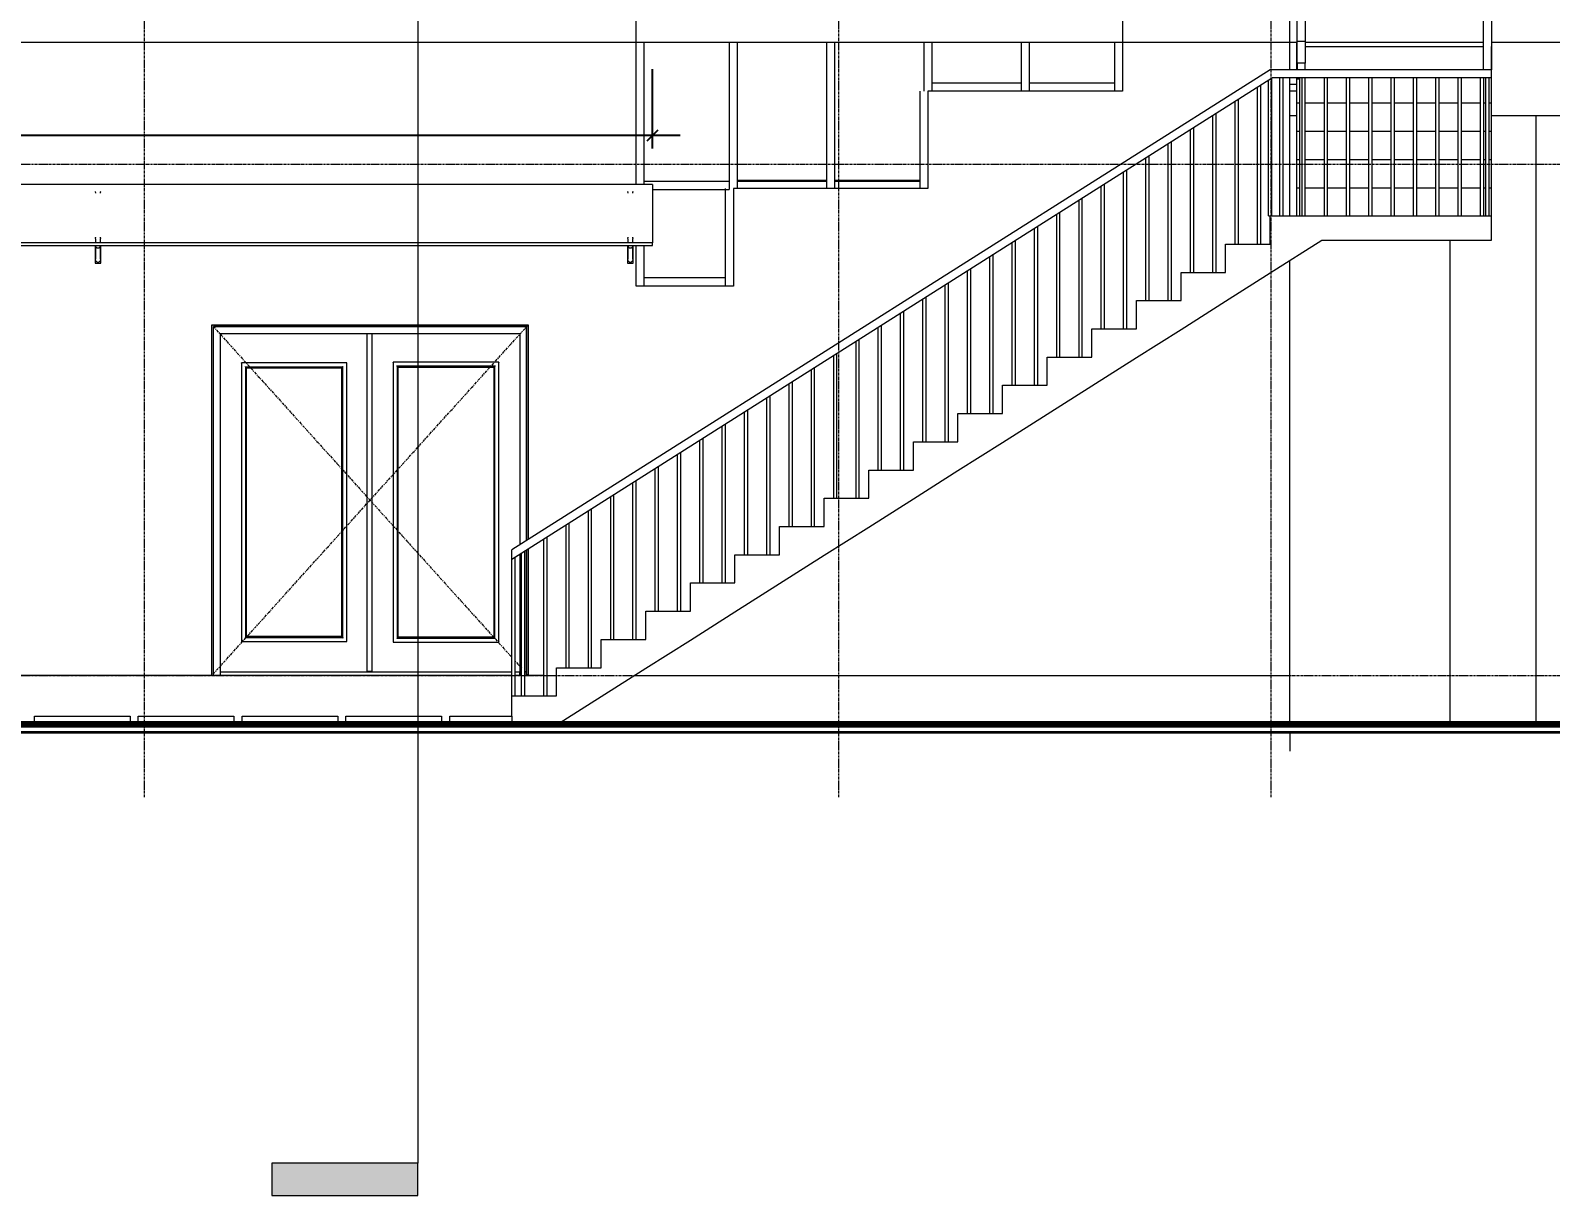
# Model space of a CAD drawing. Header units: inches. Extents: x 22 to 382261, y 22 to 371281.
# Drawn here: x 237078 to 246451, y 109283 to 116463 of the extents above; entities that cross this region are included whole.
import ezdxf

# ---------------------------------------------------------------- set-up
doc = ezdxf.new("R2010")
doc.units = ezdxf.units.IN
doc.header["$MEASUREMENT"] = 0
doc.linetypes.add('Centre', pattern=[31.75, 6.35, -4.7625, 15.875, -4.7625])
doc.linetypes.add('Grid Line 1_2_', pattern=[22.225, 12.7, -3.175, 3.175, -3.175])
for name, color, linetype, lineweight in [('A-ANNO-DIMS', 211, 'Continuous', 9), ('A-DETL', 90, 'Continuous', 9), ('A-DOOR', 31, 'Continuous', 9), ('A-DOOR-FRAM', 31, 'Continuous', 9), ('A-FLOR', 192, 'Continuous', 9), ('A-FLOR-HRAL', 11, 'Continuous', 9), ('A-FLOR-LEVL', 51, 'Continuous', 9), ('A-GLAZ-CWMG', 51, 'Continuous', 9), ('G-ANNO-SYMB', 111, 'Continuous', 9), ('I-WALL', 2, 'Continuous', 9), ('Q-CASE', 31, 'Continuous', 9), ('S-GRID', 1, 'Continuous', 9), ('S-STRS', 31, 'Continuous', 9)]:
    doc.layers.add(name, color=color, linetype=linetype, lineweight=lineweight)
doc.styles.add('Arial_B', font='arialbd.ttf', dxfattribs={"height": 350.793651})
doc.dimstyles.new('2', dxfattribs={"dimscale": 304.8, "dimtxt": 346.888196, "dimasz": 0.221354, "dimexe": 1.338583, "dimexo": 0.0625, "dimgap": 0.278871, "dimtad": 1, "dimdec": 0, "dimzin": 0, "dimdsep": 46, "dimtxsty": 'Arial_B', "dimblk1": 'OBLIQUE', "dimblk2": 'OBLIQUE', "dimsah": 1, "dimcen": 0.09, "dimdle": 0.557743, "dimazin": 0, "dimtfac": 1, "dimtdec": 4, "dimtix": 1, "dimtmove": 0, "dimatfit": 3, "dimfxl": 0.557743, "dimfxlon": 1, "dimtvp": 1, "dimtolj": 1, "dimtzin": 0, "dimarcsym": 2})

# ---------------------------------------------------------------- blocks, each defined once
blk = doc.blocks.new('Doors_Door-sets_JELD-WEN_Interior_HP_FS12_FCore_Glass10_Double_1_0 - entrance 1200 2-893180-Right Side Elevation - Callout 1')
at = {"layer": 'A-DOOR', "linetype": 'Centre'}
for p, q in [((12181.2, 2460), (13156.2, 1380)), ((13156.2, 1380), (14131.2, 2460)), ((12181.2, 300), (13156.2, 1380)), ((13156.2, 1380), (14031.2, 410.8)), ((14051.2, 388.6), (14089.9, 345.7)), ((14109.9, 323.5), (14131.2, 300))]:
    blk.add_line(p, q, dxfattribs=at)
at = {"layer": 'A-DOOR'}
for p, q in [((12191.2, 300), (12191.2, 2450)), ((12191.2, 2450), (14121.2, 2450)), ((14121.2, 2450), (14121.2, 1130.9)), ((13137.2, 2406), (13137.2, 325)), ((13137.2, 2406), (13139.2, 2406)), ((13167.2, 2406), (13139.2, 2406)), ((13159.2, 2406), (13159.2, 2408)), ((13161.2, 2408), (13161.2, 2406)), ((13163.9, 2408), (13163.9, 2406)), ((13167.2, 2406), (13169.2, 2406)), ((13169.2, 325), (13169.2, 2406)), ((12363.2, 2227), (12363.2, 509)), ((13012.2, 2227), (12363.2, 2227)), ((12394.2, 2196), (12387.7, 2202.5)), ((12387.7, 2202.5), (12987.7, 2202.5)), ((12387.7, 2202.5), (12387.7, 533.5)), ((12394.2, 540), (12394.2, 2196)), ((12394.2, 2196), (12981.2, 2196)), ((12987.7, 2202.5), (12981.2, 2196)), ((12981.2, 2196), (12981.2, 540)), ((12987.7, 533.5), (12987.7, 2202.5)), ((13012.2, 509), (13012.2, 2227)), ((13299.2, 2230), (13299.2, 506)), ((13950.2, 2230), (13299.2, 2230)), ((13330.2, 2199), (13323.7, 2205.5)), ((13323.7, 2205.5), (13323.7, 530.5)), ((13925.7, 2205.5), (13323.7, 2205.5)), ((13330.2, 537), (13330.2, 2199)), ((13330.2, 2199), (13919.2, 2199)), ((13925.7, 2205.5), (13919.2, 2199)), ((13919.2, 2199), (13919.2, 537)), ((13925.7, 530.5), (13925.7, 2205.5)), ((13950.2, 506), (13950.2, 2230)), ((14121.2, 1071.8), (14121.2, 300)), ((12363.2, 509), (13012.2, 509)), ((12394.2, 540), (12387.7, 533.5)), ((12387.7, 533.5), (12987.7, 533.5)), ((12981.2, 540), (12394.2, 540)), ((12981.2, 540), (12987.7, 533.5)), ((13299.2, 506), (13950.2, 506)), ((13330.2, 537), (13323.7, 530.5)), ((13323.7, 530.5), (13925.7, 530.5)), ((13919.2, 537), (13330.2, 537)), ((13919.2, 537), (13925.7, 530.5)), ((12233.2, 322), (14031.2, 322)), ((12233.2, 322), (12233.2, 300)), ((13137.2, 325), (13139.2, 325)), ((13167.2, 325), (13139.2, 325)), ((13159.2, 322), (13159.2, 325)), ((13161.2, 325), (13161.2, 322)), ((13163.9, 325), (13163.9, 322)), ((13167.2, 325), (13169.2, 325)), ((14051.2, 322), (14079.2, 322)), ((14079.2, 300), (14079.2, 322))]:
    blk.add_line(p, q, dxfattribs=at)
for points, knots in [([(12365.2, 2225), (12365, 2225.2), (12364.8, 2225.4), (12364.4, 2225.8), (12364.2, 2226), (12364.1, 2226.1), (12363.9, 2226.3), (12363.8, 2226.4), (12363.6, 2226.6), (12363.5, 2226.7), (12363.3, 2226.9), (12363.2, 2227), (12363.2, 2227), (12363.2, 2227)], [0, 0, 0, 0, 0.166667, 0.25, 0.333333, 0.375, 0.416667, 0.5, 0.583333, 0.666667, 0.75, 0.833333, 1, 1, 1, 1]), ([(12385.8, 2204.4), (12386, 2204.2), (12386.2, 2204), (12386.5, 2203.7), (12386.7, 2203.5), (12386.9, 2203.2), (12387.1, 2203.1), (12387.3, 2202.9), (12387.5, 2202.7), (12387.6, 2202.6), (12387.7, 2202.5)], [-1, -1, -1, -1, -0.8, -0.7, -0.6, -0.5, -0.4, -0.3, -0.2, 0, 0, 0, 0]), ([(12987.7, 2202.5), (12987.8, 2202.6), (12987.9, 2202.7), (12988.1, 2202.9), (12988.3, 2203.1), (12988.4, 2203.2), (12988.7, 2203.5), (12988.9, 2203.7), (12989.2, 2204), (12989.4, 2204.2), (12989.6, 2204.4)], [0, 0, 0, 0, 0.2, 0.3, 0.4, 0.5, 0.6, 0.7, 0.8, 1, 1, 1, 1]), ([(13012.2, 2227), (13012.2, 2227), (13012.2, 2227), (13012, 2226.9), (13011.9, 2226.7), (13011.8, 2226.6), (13011.6, 2226.4), (13011.5, 2226.3), (13011.3, 2226.1), (13011.2, 2226), (13011, 2225.8), (13010.6, 2225.4), (13010.4, 2225.2), (13010.2, 2225)], [-1, -1, -1, -1, -0.833333, -0.75, -0.666667, -0.583333, -0.5, -0.416667, -0.375, -0.333333, -0.25, -0.166667, 0, 0, 0, 0]), ([(13301.2, 2228), (13301, 2228.2), (13300.8, 2228.4), (13300.4, 2228.8), (13300.2, 2229), (13300.1, 2229.1), (13299.9, 2229.3), (13299.8, 2229.4), (13299.6, 2229.6), (13299.5, 2229.7), (13299.3, 2229.9), (13299.2, 2230), (13299.2, 2230), (13299.2, 2230)], [0, 0, 0, 0, 0.166667, 0.25, 0.333333, 0.375, 0.416667, 0.5, 0.583333, 0.666667, 0.75, 0.833333, 1, 1, 1, 1]), ([(13323.7, 2205.5), (13323.6, 2205.6), (13323.5, 2205.7), (13323.3, 2205.9), (13323.1, 2206.1), (13322.9, 2206.2), (13322.7, 2206.5), (13322.5, 2206.7), (13322.2, 2207), (13322, 2207.2), (13321.8, 2207.4)], [0, 0, 0, 0, 0.2, 0.3, 0.4, 0.5, 0.6, 0.7, 0.8, 1, 1, 1, 1]), ([(13927.6, 2207.4), (13927.4, 2207.2), (13927.2, 2207), (13926.9, 2206.7), (13926.7, 2206.5), (13926.4, 2206.2), (13926.3, 2206.1), (13926.1, 2205.9), (13925.9, 2205.7), (13925.8, 2205.6), (13925.7, 2205.5)], [-1, -1, -1, -1, -0.8, -0.7, -0.6, -0.5, -0.4, -0.3, -0.2, 0, 0, 0, 0]), ([(13950.2, 2230), (13950.2, 2230), (13950.2, 2230), (13950, 2229.9), (13949.9, 2229.7), (13949.8, 2229.6), (13949.6, 2229.4), (13949.5, 2229.3), (13949.3, 2229.1), (13949.2, 2229), (13949, 2228.8), (13948.6, 2228.4), (13948.4, 2228.2), (13948.2, 2228)], [-1, -1, -1, -1, -0.833333, -0.75, -0.666667, -0.583333, -0.5, -0.416667, -0.375, -0.333333, -0.25, -0.166667, 0, 0, 0, 0]), ([(12365.2, 511), (12365, 510.8), (12364.8, 510.6), (12364.4, 510.2), (12364.2, 510), (12364.1, 509.9), (12363.9, 509.7), (12363.8, 509.6), (12363.6, 509.4), (12363.5, 509.3), (12363.3, 509.1), (12363.2, 509), (12363.2, 509), (12363.2, 509)], [0, 0, 0, 0, 0.166667, 0.25, 0.333333, 0.375, 0.416667, 0.5, 0.583333, 0.666667, 0.75, 0.833333, 1, 1, 1, 1]), ([(12387.7, 533.5), (12387.6, 533.4), (12387.5, 533.3), (12387.3, 533.1), (12387.1, 532.9), (12386.9, 532.8), (12386.7, 532.5), (12386.5, 532.3), (12386.2, 532), (12386, 531.8), (12385.8, 531.6)], [0, 0, 0, 0, 0.2, 0.3, 0.4, 0.5, 0.6, 0.7, 0.8, 1, 1, 1, 1]), ([(12987.7, 533.5), (12987.8, 533.4), (12987.9, 533.3), (12988.1, 533.1), (12988.3, 532.9), (12988.4, 532.8), (12988.7, 532.5), (12988.9, 532.3), (12989.2, 532), (12989.4, 531.8), (12989.6, 531.6)], [0, 0, 0, 0, 0.2, 0.3, 0.4, 0.5, 0.6, 0.7, 0.8, 1, 1, 1, 1]), ([(13010.2, 511), (13010.4, 510.8), (13010.6, 510.6), (13011, 510.2), (13011.2, 510), (13011.3, 509.9), (13011.5, 509.7), (13011.6, 509.6), (13011.8, 509.4), (13011.9, 509.3), (13012, 509.1), (13012.2, 509), (13012.2, 509), (13012.2, 509)], [0, 0, 0, 0, 0.166667, 0.25, 0.333333, 0.375, 0.416667, 0.5, 0.583333, 0.666667, 0.75, 0.833333, 1, 1, 1, 1]), ([(13301.2, 508), (13301, 507.8), (13300.8, 507.6), (13300.4, 507.2), (13300.2, 507), (13300.1, 506.9), (13299.9, 506.7), (13299.8, 506.6), (13299.6, 506.4), (13299.5, 506.3), (13299.3, 506.1), (13299.2, 506), (13299.2, 506), (13299.2, 506)], [0, 0, 0, 0, 0.166667, 0.25, 0.333333, 0.375, 0.416667, 0.5, 0.583333, 0.666667, 0.75, 0.833333, 1, 1, 1, 1]), ([(13323.7, 530.5), (13323.6, 530.4), (13323.5, 530.3), (13323.3, 530.1), (13323.1, 529.9), (13322.9, 529.8), (13322.7, 529.5), (13322.5, 529.3), (13322.2, 529), (13322, 528.8), (13321.8, 528.6)], [0, 0, 0, 0, 0.2, 0.3, 0.4, 0.5, 0.6, 0.7, 0.8, 1, 1, 1, 1]), ([(13925.7, 530.5), (13925.8, 530.4), (13925.9, 530.3), (13926.1, 530.1), (13926.3, 529.9), (13926.4, 529.8), (13926.7, 529.5), (13926.9, 529.3), (13927.2, 529), (13927.4, 528.8), (13927.6, 528.6)], [0, 0, 0, 0, 0.2, 0.3, 0.4, 0.5, 0.6, 0.7, 0.8, 1, 1, 1, 1]), ([(13948.2, 508), (13948.4, 507.8), (13948.6, 507.6), (13949, 507.2), (13949.2, 507), (13949.3, 506.9), (13949.5, 506.7), (13949.6, 506.6), (13949.8, 506.4), (13949.9, 506.3), (13950, 506.1), (13950.2, 506), (13950.2, 506), (13950.2, 506)], [0, 0, 0, 0, 0.166667, 0.25, 0.333333, 0.375, 0.416667, 0.5, 0.583333, 0.666667, 0.75, 0.833333, 1, 1, 1, 1])]:
    blk.add_open_spline(points, degree=3, knots=knots, dxfattribs=at)
at = {"layer": 'A-DOOR-FRAM'}
for p, q in [((12191.2, 300), (12191.2, 2450)), ((14121.2, 2450), (12191.2, 2450)), ((14121.2, 1130.9), (14121.2, 2450)), ((12233.2, 2408), (12233.2, 300)), ((12233.2, 2408), (14079.2, 2408)), ((14079.2, 2408), (14079.2, 1104.4)), ((14079.2, 1045.2), (14079.2, 300)), ((14121.2, 300), (14121.2, 1071.8))]:
    blk.add_line(p, q, dxfattribs=at)
blk = doc.blocks.new('Casework 6 - Casework 6-529220-Right Side Elevation - Callout 1')
at = {"layer": 'Q-CASE'}
for p, q in [((14898.7, 3326.2), (-11421.3, 3326.2)), ((14898.7, 3326.2), (14898.7, 2965.8)), ((11463.7, 3276.1), (11463.7, 3272.5)), ((14746.2, 3276.1), (14746.2, 3272.5)), ((14898.7, 2965.8), (-11421.3, 2965.8)), ((-11421.3, 2949.1), (14898.7, 2949.1)), ((11461.6, 2949.1), (11461.6, 2841)), ((11463.7, 2949.1), (11463.7, 2865)), ((11463.7, 2949.1), (11463.7, 2947.7)), ((11493.7, 2865), (11493.7, 2949.1)), ((11493.7, 2947.7), (11493.7, 2949.1)), ((11496, 2841), (11496, 2949.1)), ((14744.1, 2949.1), (14744.1, 2841)), ((14746.2, 2949.1), (14746.2, 2865)), ((14746.2, 2949.1), (14746.2, 2947.7)), ((14776.2, 2865), (14776.2, 2949.1)), ((14776.2, 2947.7), (14776.2, 2949.1)), ((14778.5, 2841), (14778.5, 2949.1)), ((14898.7, 2949.1), (14898.7, 2965.8)), ((11461.6, 2841), (11496, 2841)), ((14744.1, 2841), (14778.5, 2841))]:
    blk.add_line(p, q, dxfattribs=at)
at = {"layer": 'Q-CASE', "flags": 128}
for points in [[(11463.7, 3277.8), (11463.7, 3278.4), (11463.7, 3279), (11463.8, 3279.6), (11463.9, 3280.2), (11464, 3280.8), (11464.1, 3281.3), (11464.3, 3281.9), (11464.5, 3282.5)], [(11492.9, 3282.6), (11493.1, 3282.1), (11493.2, 3281.5), (11493.4, 3280.9), (11493.5, 3280.3), (11493.6, 3279.7), (11493.6, 3279.1), (11493.7, 3278.5), (11493.7, 3277.9), (11493.7, 3277.8)], [(14746.2, 3277.8), (14746.2, 3278.4), (14746.2, 3279), (14746.3, 3279.6), (14746.4, 3280.2), (14746.5, 3280.8), (14746.6, 3281.3), (14746.8, 3281.9), (14747, 3282.5)], [(14775.4, 3282.6), (14775.6, 3282.1), (14775.7, 3281.5), (14775.9, 3280.9), (14776, 3280.3), (14776.1, 3279.7), (14776.1, 3279.1), (14776.2, 3278.5), (14776.2, 3277.9), (14776.2, 3277.8)], [(11493.7, 3272.5), (11493.7, 3275.8), (11493.7, 3277.8), (11493.7, 3277.8)], [(14776.2, 3272.5), (14776.2, 3275.8), (14776.2, 3277.8), (14776.2, 3277.8)], [(11463.7, 2993.4), (11463.7, 2994), (11463.7, 2994.6), (11463.8, 2995.2), (11463.9, 2995.8), (11464, 2996.4), (11464.1, 2997), (11464.3, 2997.6), (11464.5, 2998.1), (11464.7, 2998.7), (11464.9, 2999.3), (11465.1, 2999.8), (11465.4, 3000.3)], [(11492.2, 3000), (11492.4, 2999.4), (11492.7, 2998.9), (11492.9, 2998.3), (11493.1, 2997.7), (11493.2, 2997.1), (11493.4, 2996.6), (11493.5, 2996), (11493.6, 2995.4), (11493.6, 2994.8), (11493.7, 2994.2), (11493.7, 2993.6), (11493.7, 2993.4)], [(14746.2, 2993.4), (14746.2, 2994), (14746.2, 2994.6), (14746.3, 2995.2), (14746.4, 2995.8), (14746.5, 2996.4), (14746.6, 2997), (14746.8, 2997.6), (14747, 2998.1), (14747.2, 2998.7), (14747.4, 2999.3), (14747.6, 2999.8), (14747.9, 3000.3)], [(14774.7, 3000), (14774.9, 2999.4), (14775.2, 2998.9), (14775.4, 2998.3), (14775.6, 2997.7), (14775.7, 2997.1), (14775.9, 2996.6), (14776, 2996), (14776.1, 2995.4), (14776.1, 2994.8), (14776.2, 2994.2), (14776.2, 2993.6), (14776.2, 2993.4)], [(11463.7, 2990.6), (11463.7, 2982.3), (11463.7, 2968.5), (11463.7, 2967.8)], [(11463.7, 2861.6), (11463.7, 2896.8), (11463.7, 2926.6), (11463.7, 2949.1)], [(11493.7, 2967.8), (11493.7, 2981.9), (11493.7, 2990.4), (11493.7, 2993.4), (11493.7, 2993.4)], [(11493.7, 2949.1), (11493.7, 2924.2), (11493.7, 2894), (11493.7, 2861.6)], [(14746.2, 2990.6), (14746.2, 2982.3), (14746.2, 2968.5), (14746.2, 2967.8)], [(14746.2, 2861.6), (14746.2, 2896.8), (14746.2, 2926.6), (14746.2, 2949.1)], [(14776.2, 2967.8), (14776.2, 2981.9), (14776.2, 2990.4), (14776.2, 2993.4), (14776.2, 2993.4)], [(14776.2, 2949.1), (14776.2, 2924.2), (14776.2, 2894), (14776.2, 2861.6)]]:
    blk.add_lwpolyline(points, dxfattribs=at)
at = {"layer": 'Q-CASE'}
for centre, ratio, start_param, end_param in [((11478.7, 2947.7), 0.84545, 3.033857, 4.712389), ((11478.7, 2947.7), 0.84545, 4.712389, 6.390921), ((14761.2, 2947.7), 0.84545, 3.033857, 4.712389), ((14761.2, 2947.7), 0.84545, 4.712389, 6.390921), ((11478.7, 2861.6), 0.962005, 3.665191, 4.712389), ((11478.7, 2861.6), 0.962005, 4.712389, 5.759587), ((14761.2, 2861.6), 0.962005, 3.665191, 4.712389), ((14761.2, 2861.6), 0.962005, 4.712389, 5.759587)]:
    blk.add_ellipse(centre, major_axis=(15, 0), ratio=ratio, start_param=start_param, end_param=end_param, dxfattribs=at)
blk = doc.blocks.new('Rectangular Mullion - 50 x 150mm-665741-Right Side Elevation - Callout 1')
at = {"layer": 'A-GLAZ-CWMG'}
blk.add_line((17746.2, 4200), (17746.2, 3900), dxfattribs=at)
blk = doc.blocks.new('Rectangular Mullion - 50 x 150mm-441107-Right Side Elevation - Callout 1')
at = {"layer": 'A-GLAZ-CWMG'}
for p, q in [((16621.2, 3900), (16621.2, 3950)), ((17171.2, 3950), (16621.2, 3950)), ((17171.2, 3950), (17171.2, 3900))]:
    blk.add_line(p, q, dxfattribs=at)
blk = doc.blocks.new('Rectangular Mullion - 50 x 150mm-665869-Right Side Elevation - Callout 1')
at = {"layer": 'A-GLAZ-CWMG'}
blk.add_line((16546.2, 3320), (16546.2, 3300), dxfattribs=at)
blk = doc.blocks.new('Rectangular Mullion - 50 x 150mm-665870-Right Side Elevation - Callout 1')
at = {"layer": 'A-GLAZ-CWMG'}
blk.add_line((15346.2, 3000), (15346.2, 2700), dxfattribs=at)
blk = doc.blocks.new('Rectangular Mullion - 50 x 150mm-548499-Right Side Elevation - Callout 1')
at = {"layer": 'A-GLAZ-CWMG'}
for p, q in [((14846.2, 2700), (14846.2, 2750)), ((15346.2, 2750), (14846.2, 2750)), ((15346.2, 2750), (15346.2, 2700))]:
    blk.add_line(p, q, dxfattribs=at)
blk = doc.blocks.new('Rectangular Mullion - 50 x 150mm-665863-Right Side Elevation - Callout 1')
at = {"layer": 'A-GLAZ-CWMG'}
for p, q in [((15371.2, 3320), (15371.2, 3300)), ((15421.2, 3300), (15421.2, 3320))]:
    blk.add_line(p, q, dxfattribs=at)
blk = doc.blocks.new('Rectangular Mullion - 50 x 150mm-665840-Right Side Elevation - Callout 1')
at = {"layer": 'A-GLAZ-CWMG'}
for p, q in [((15971.2, 3320), (15971.2, 3300)), ((16021.2, 3300), (16021.2, 3320))]:
    blk.add_line(p, q, dxfattribs=at)
blk = doc.blocks.new('Rectangular Mullion - 50 x 150mm-665864-Right Side Elevation - Callout 1')
at = {"layer": 'A-GLAZ-CWMG'}
for p, q in [((16571.2, 4200), (16571.2, 3900)), ((16621.2, 3900), (16621.2, 4200))]:
    blk.add_line(p, q, dxfattribs=at)
blk = doc.blocks.new('Rectangular Mullion - 50 x 150mm-665733-Right Side Elevation - Callout 1')
at = {"layer": 'A-GLAZ-CWMG'}
for p, q in [((17171.2, 4200), (17171.2, 3900)), ((17221.2, 3900), (17221.2, 4200))]:
    blk.add_line(p, q, dxfattribs=at)
blk = doc.blocks.new('Rectangular Mullion - 50 x 150mm-V12-Right Side Elevation - Callout 1')
at = {"layer": 'A-GLAZ-CWMG'}
for p, q in [((14846.2, 3325.9), (14846.2, 3345)), ((15371.2, 3345), (14846.2, 3345)), ((14898.7, 3295), (15371.2, 3295)), ((15371.2, 3345), (15371.2, 3295))]:
    blk.add_line(p, q, dxfattribs=at)
blk = doc.blocks.new('Rectangular Mullion - 50 x 150mm-V13-Right Side Elevation - Callout 1')
at = {"layer": 'A-GLAZ-CWMG'}
for p, q in [((15421.2, 3300), (15421.2, 3345)), ((15971.2, 3345), (15421.2, 3345)), ((15971.2, 3345), (15971.2, 3300))]:
    blk.add_line(p, q, dxfattribs=at)
blk = doc.blocks.new('Rectangular Mullion - 50 x 150mm-V14-Right Side Elevation - Callout 1')
at = {"layer": 'A-GLAZ-CWMG'}
for p, q in [((16021.2, 3300), (16021.2, 3345)), ((16546.2, 3345), (16021.2, 3345)), ((16546.2, 3345), (16546.2, 3300))]:
    blk.add_line(p, q, dxfattribs=at)
blk = doc.blocks.new('Rectangular Mullion - 50 x 150mm-665762-Right Side Elevation - Callout 1')
at = {"layer": 'A-GLAZ-CWMG'}
blk.add_line((14846.2, 2700), (14846.2, 2949.1), dxfattribs=at)
blk = doc.blocks.new('Rectangular Mullion - 50 x 150mm-665847-Right Side Elevation - Callout 1')
at = {"layer": 'A-GLAZ-CWMG'}
blk.add_line((14846.2, 3325.9), (14846.2, 4200), dxfattribs=at)
blk = doc.blocks.new('Rectangular Mullion - 50 x 150mm-440585-Right Side Elevation - Callout 1')
at = {"layer": 'A-GLAZ-CWMG'}
for p, q in [((16021.2, 3300), (16021.2, 3350)), ((16546.2, 3350), (16021.2, 3350)), ((16546.2, 3350), (16546.2, 3300))]:
    blk.add_line(p, q, dxfattribs=at)
blk = doc.blocks.new('Rectangular Mullion - 50 x 150mm-665841-Right Side Elevation - Callout 1')
at = {"layer": 'A-GLAZ-CWMG'}
for p, q in [((15371.2, 4200), (15371.2, 3320)), ((15421.2, 3320), (15421.2, 4200))]:
    blk.add_line(p, q, dxfattribs=at)
blk = doc.blocks.new('Casework 14 - Casework 14-663155-Right Side Elevation - Callout 1')
at = {"layer": 'Q-CASE'}
for p, q in [((18826.2, 3943.6), (18871.2, 3943.6)), ((18871.2, 3900), (18826.2, 3900))]:
    blk.add_line(p, q, dxfattribs=at)
blk = doc.blocks.new('Rectangular Mullion - 50 x 150mm-665874-Right Side Elevation - Callout 1')
at = {"layer": 'A-GLAZ-CWMG'}
blk.add_line((15346.2, 3300), (15346.2, 3000), dxfattribs=at)
blk = doc.blocks.new('Rectangular Mullion - 50 x 150mm-665875-Right Side Elevation - Callout 1')
at = {"layer": 'A-GLAZ-CWMG'}
blk.add_line((16546.2, 3900), (16546.2, 3320), dxfattribs=at)
blk = doc.blocks.new('Casework 24 - Casework 23-690569-Right Side Elevation - Callout 1')
at = {"layer": 'Q-CASE'}
for p, q in [((20346.2, 0), (20346.2, 3750)), ((19816.2, 0), (19816.2, 2982))]:
    blk.add_line(p, q, dxfattribs=at)
blk = doc.blocks.new('Railing - 20mm-412438-Right Side Elevation - Callout 1')
at = {"layer": 'A-FLOR-HRAL'}
for p, q in [((20002.447347, 3132), (20002.447347, 3982)), ((20022.447347, 3132), (20022.447347, 3982))]:
    blk.add_line(p, q, dxfattribs=at)
blk = doc.blocks.new('Railing - 20mm-909867-Right Side Elevation - Callout 1')
at = {"layer": 'A-FLOR-HRAL'}
for p, q in [((18627.4, 2958), (18627.4, 3923)), ((18647.4, 2958), (18647.4, 3935.7))]:
    blk.add_line(p, q, dxfattribs=at)
blk = doc.blocks.new('Railing - 20mm-909865-Right Side Elevation - Callout 1')
at = {"layer": 'A-FLOR-HRAL'}
for p, q in [((18509.9, 2958), (18509.9, 3848.7)), ((18489.9, 2958), (18489.9, 3836))]:
    blk.add_line(p, q, dxfattribs=at)
blk = doc.blocks.new('Railing - 20mm-909861-Right Side Elevation - Callout 1')
at = {"layer": 'A-FLOR-HRAL'}
for p, q in [((18696.2, 3132), (18696.2, 3966.5)), ((18716.2, 3132), (18716.2, 3979.2)), ((18696.2, 3132), (18706.2, 3132))]:
    blk.add_line(p, q, dxfattribs=at)
blk = doc.blocks.new('Railing - 20mm-909857-Right Side Elevation - Callout 1')
at = {"layer": 'A-FLOR-HRAL'}
for p, q in [((14031.2, 174), (14031.2, 1014.8)), ((14051.2, 174), (14051.2, 1027.5))]:
    blk.add_line(p, q, dxfattribs=at)
blk = doc.blocks.new('Railing - Railing-909759-Right Side Elevation - Callout 1')
for name, p in [('Railing - 20mm-909861-Right Side Elevation - Callout 1', (0, 0)), ('Railing - 20mm-412438-Right Side Elevation - Callout 1', (-1237.5, 0)), ('Railing - 20mm-412438-Right Side Elevation - Callout 1', (-1100, 0)), ('Railing - 20mm-412438-Right Side Elevation - Callout 1', (-962.5, 0)), ('Railing - 20mm-412438-Right Side Elevation - Callout 1', (-825, 0)), ('Railing - 20mm-412438-Right Side Elevation - Callout 1', (-687.5, 0)), ('Railing - 20mm-412438-Right Side Elevation - Callout 1', (-550, 0)), ('Railing - 20mm-412438-Right Side Elevation - Callout 1', (-412.5, 0)), ('Railing - 20mm-412438-Right Side Elevation - Callout 1', (-275, 0)), ('Railing - 20mm-412438-Right Side Elevation - Callout 1', (-137.5, 0)), ('Railing - 20mm-412438-Right Side Elevation - Callout 1', (0, 0)), ('Railing - 20mm-412438-Right Side Elevation - Callout 1', (33.4, 0)), ('Railing - 20mm-909865-Right Side Elevation - Callout 1', (0, 0)), ('Railing - 20mm-909867-Right Side Elevation - Callout 1', (0, 0)), ('Railing - 20mm-909867-Right Side Elevation - Callout 1', (-275, -174)), ('Railing - 20mm-909865-Right Side Elevation - Callout 1', (-275, -174)), ('Railing - 20mm-909867-Right Side Elevation - Callout 1', (-550, -348)), ('Railing - 20mm-909865-Right Side Elevation - Callout 1', (-550, -348)), ('Railing - 20mm-909867-Right Side Elevation - Callout 1', (-825, -522)), ('Railing - 20mm-909865-Right Side Elevation - Callout 1', (-825, -522)), ('Railing - 20mm-909867-Right Side Elevation - Callout 1', (-1100, -696)), ('Railing - 20mm-909865-Right Side Elevation - Callout 1', (-1100, -696)), ('Railing - 20mm-909867-Right Side Elevation - Callout 1', (-1375, -870)), ('Railing - 20mm-909865-Right Side Elevation - Callout 1', (-1375, -870)), ('Railing - 20mm-909867-Right Side Elevation - Callout 1', (-1650, -1044)), ('Railing - 20mm-909865-Right Side Elevation - Callout 1', (-1650, -1044)), ('Railing - 20mm-909865-Right Side Elevation - Callout 1', (-1925, -1218)), ('Railing - 20mm-909867-Right Side Elevation - Callout 1', (-1925, -1218)), ('Railing - 20mm-909867-Right Side Elevation - Callout 1', (-2200, -1392)), ('Railing - 20mm-909865-Right Side Elevation - Callout 1', (-2200, -1392)), ('Railing - 20mm-909867-Right Side Elevation - Callout 1', (-2475, -1566)), ('Railing - 20mm-909865-Right Side Elevation - Callout 1', (-2475, -1566)), ('Railing - 20mm-909867-Right Side Elevation - Callout 1', (-2750, -1740)), ('Railing - 20mm-909865-Right Side Elevation - Callout 1', (-2750, -1740)), ('Railing - 20mm-909867-Right Side Elevation - Callout 1', (-3025, -1914)), ('Railing - 20mm-909865-Right Side Elevation - Callout 1', (-3025, -1914)), ('Railing - 20mm-909867-Right Side Elevation - Callout 1', (-3300, -2088)), ('Railing - 20mm-909865-Right Side Elevation - Callout 1', (-3300, -2088)), ('Railing - 20mm-909867-Right Side Elevation - Callout 1', (-3575, -2262)), ('Railing - 20mm-909867-Right Side Elevation - Callout 1', (-3850, -2436)), ('Railing - 20mm-909865-Right Side Elevation - Callout 1', (-3575, -2262)), ('Railing - 20mm-909865-Right Side Elevation - Callout 1', (-3850, -2436)), ('Railing - 20mm-909867-Right Side Elevation - Callout 1', (-4125, -2610)), ('Railing - 20mm-909865-Right Side Elevation - Callout 1', (-4125, -2610)), ('Railing - 20mm-909867-Right Side Elevation - Callout 1', (-4400, -2784)), ('Railing - 20mm-909865-Right Side Elevation - Callout 1', (-4400, -2784)), ('Railing - 20mm-909857-Right Side Elevation - Callout 1', (0, 0))]:
    blk.add_blockref(name, p)
blk = doc.blocks.new('Railing - 20mm-V15-Right Side Elevation - Callout 1')
at = {"layer": 'A-FLOR-HRAL'}
blk.add_line((18886.6, 3982), (18886.6, 3132), dxfattribs=at)
blk = doc.blocks.new('Railing - Railing-909763-Right Side Elevation - Callout 1')
blk.add_blockref('Railing - 20mm-V15-Right Side Elevation - Callout 1', (0, 0))
blk = doc.blocks.new('Top Rail Type - Top Rail_Internal_-909775-Right Side Elevation - Callout 1')
at = {"layer": 'A-FLOR-HRAL'}
for p, q in [((20020.8, 5424), (20070.8, 5424)), ((20020.8, 4206), (20020.8, 5424)), ((20070.8, 5424), (20070.8, 4206)), ((20020.8, 4032), (20020.8, 4206)), ((20070.8, 4206), (20070.8, 4032)), ((18706.2, 4032), (14031.2, 1074)), ((20070.8, 4032), (18706.2, 4032)), ((20070.8, 3982), (20070.8, 4032)), ((18720.7, 3982), (14031.2, 1014.8)), ((20070.8, 3982), (18720.7, 3982)), ((14031.2, 1014.8), (14031.2, 1074))]:
    blk.add_line(p, q, dxfattribs=at)
blk = doc.blocks.new('Top Rail Type - Top Rail_Internal_-909790-Right Side Elevation - Callout 1')
at = {"layer": 'A-FLOR-HRAL'}
for p, q in [((18871.6, 5424), (18921.6, 5424)), ((18871.6, 4206), (18871.6, 5424)), ((18921.6, 5424), (18921.6, 4206)), ((18871.6, 4073.3), (18871.6, 4206)), ((18921.6, 4206), (18871.6, 4206)), ((18921.6, 4206), (18921.6, 4073.3)), ((18871.6, 4073.3), (18871.6, 4032)), ((18921.6, 4073.3), (18871.6, 4073.3)), ((18921.6, 4032), (18921.6, 4073.3)), ((18871.6, 3982), (18871.6, 3976.8)), ((18871.6, 3976.8), (18886.6, 3976.8))]:
    blk.add_line(p, q, dxfattribs=at)
blk = doc.blocks.new('_Oblique')
at = {"color": 0, "linetype": 'ByBlock', "lineweight": -2}
blk.add_line((-0.5, -0.5), (0.5, 0.5), dxfattribs=at)
blk = doc.blocks.new('*D4922')
at = {"layer": 'A-ANNO-DIMS', "color": 0, "lineweight": -2, "transparency": 16777216}
for p, q in [((240914.8, 115736.5), (240914.8, 116225.5)), ((214497.3, 115898.4), (214497.3, 115409.5)), ((214327.3, 115817.5), (241084.8, 115817.5))]:
    blk.add_line(p, q, dxfattribs=at)
at = {"layer": 'Defpoints', "color": 0, "transparency": 16777216}
for p in [(214497.3, 115917.5), (240914.8, 115817.5), (240914.8, 115717.5)]:
    blk.add_point(p, dxfattribs=at)
at = {"layer": 'A-ANNO-DIMS', "color": 0, "lineweight": -2, "transparency": 16777216, "xscale": 67.46874999999999, "yscale": 67.46874999999999, "zscale": 67.46874999999999, "rotation": 180}
blk.add_blockref('_Oblique', (214497.3, 115817.5), dxfattribs=at)
at = {"layer": 'A-ANNO-DIMS', "color": 0, "lineweight": -2, "transparency": 16777216, "xscale": 67.46874999999999, "yscale": 67.46874999999999, "zscale": 67.46874999999999}
blk.add_blockref('_Oblique', (240914.8, 115817.5), dxfattribs=at)
at = {"layer": 'A-ANNO-DIMS', "color": 0, "transparency": 16777216, "insert": (227706.1, 116081.6), "char_height": 350.79, "width": 932.809, "attachment_point": 5, "style": 'Arial_B'}
blk.add_mtext('\\A1;26417', dxfattribs=at)
blk = doc.blocks.new('Section - M_Section Tail - Filled-28045-Right Side Elevation - Callout 1')
at = {"layer": 'G-ANNO-SYMB'}
blk.add_hatch(color=256, dxfattribs=at).paths.add_polyline_path([(10251, -2705), (9351, -2705), (9351, -2905), (10251, -2905)])
for p, q in [((9351, -2905), (9351, -2705)), ((9351, -2705), (10251, -2705)), ((10251, -2705), (10251, -2905)), ((10251, -2905), (9351, -2905))]:
    blk.add_line(p, q, dxfattribs=at)

msp = doc.modelspace()

# ---------------------------------------------------------------- linework, layer by layer
at = {"layer": 'A-DETL', "lineweight": 100}
msp.add_line((212932.3, 112188.3), (250618.2, 112188.3), dxfattribs=at)
at = {"layer": 'A-FLOR'}
for p, q in [((244842.3, 116388.3), (244842.3, 116538.3)), ((244887.7, 116388.3), (227477.3, 116388.3)), ((246036.9, 116388.3), (244937.7, 116388.3)), ((248969.4, 116388.3), (246086.9, 116388.3)), ((237103.4, 112238.3), (237693.4, 112238.3)), ((237103.4, 112188.3), (237103.4, 112238.3)), ((237693.4, 112238.3), (237693.4, 112188.3)), ((237743.4, 112238.3), (238333.4, 112238.3)), ((237743.4, 112188.3), (237743.4, 112238.3)), ((238333.4, 112238.3), (238333.4, 112188.3)), ((238383.4, 112238.3), (238973.4, 112238.3)), ((238383.4, 112188.3), (238383.4, 112238.3)), ((238973.4, 112238.3), (238973.4, 112188.3)), ((239023.4, 112238.3), (239613.4, 112238.3)), ((239023.4, 112188.3), (239023.4, 112238.3)), ((239613.4, 112238.3), (239613.4, 112188.3)), ((239663.4, 112238.3), (240047.3, 112238.3)), ((239663.4, 112188.3), (239663.4, 112238.3)), ((240047.3, 112238.3), (240047.3, 112188.3))]:
    msp.add_line(p, q, dxfattribs=at)
at = {"layer": 'A-FLOR', "lineweight": 35}
for p, q in [((250902, 112188.3), (212825.5, 112188.3)), ((212825.5, 112138.3), (250902, 112138.3))]:
    msp.add_line(p, q, dxfattribs=at)
at = {"layer": 'A-FLOR-LEVL', "linetype": 'Grid Line 1_2_'}
for p, q in [((212682.1, 115638.3), (251888.2, 115638.3)), ((212682.1, 112488.3), (251888.2, 112488.3)), ((212682.1, 112188.3), (250618.2, 112188.3))]:
    msp.add_line(p, q, dxfattribs=at)
at = {"layer": 'G-ANNO-SYMB'}
msp.add_line((239467.1, 123119.7), (239467.1, 109483.3), dxfattribs=at)
at = {"layer": 'I-WALL'}
for p, q in [((240812.3, 115514.2), (240812.3, 118938.3)), ((243812.3, 118938.3), (243812.3, 116088.3)), ((244842.3, 116220.3), (244842.3, 116538.3)), ((244842.3, 115320.3), (244842.3, 116170.3)), ((243812.3, 116088.3), (242612.3, 116088.3)), ((242612.3, 116088.3), (242612.3, 115488.3)), ((244842.3, 115938.3), (244887.3, 115938.3)), ((246087.3, 115938.3), (248969.4, 115938.3)), ((242612.3, 115488.3), (241412.3, 115488.3)), ((241412.3, 115488.3), (241412.3, 114888.3)), ((240812.3, 114888.3), (240812.3, 115137.4)), ((244842.3, 112188.3), (244842.3, 115044.8)), ((241412.3, 114888.3), (240812.3, 114888.3)), ((238197.3, 112488.3), (238197.3, 114648.3)), ((238197.3, 114648.3), (240147.3, 114648.3)), ((240147.3, 114648.3), (240147.3, 113325.6)), ((240147.3, 113266.4), (240147.3, 112488.3)), ((240047.3, 112488.3), (214572.3, 112488.3)), ((240106.1, 112488.3), (240067.3, 112488.3)), ((240243.6, 112488.3), (240126.1, 112488.3)), ((240263.6, 112488.3), (240322.3, 112488.3)), ((240802, 112488.3), (244842.3, 112488.3)), ((244842.3, 112138.3), (244842.3, 112022.9))]:
    msp.add_line(p, q, dxfattribs=at)
at = {"layer": 'S-GRID', "linetype": 'Grid Line 1_2_'}
for p, q in [((237782.3, 111738.3), (237782.3, 126972.5)), ((242062.3, 111738.3), (242062.3, 126972.5)), ((244727.3, 111738.3), (244727.3, 126972.5))]:
    msp.add_line(p, q, dxfattribs=at)
at = {"layer": 'S-STRS'}
for p, q in [((244887.3, 116364.3), (244887.3, 116388.3)), ((244887.3, 116220.3), (244887.3, 116364.3)), ((244937.7, 116364.3), (246036.9, 116364.3)), ((246087.3, 116190.3), (246087.3, 116364.3)), ((244887.3, 116016.3), (244887.3, 116170.3)), ((246087.3, 116016.3), (246087.3, 116190.3)), ((244887.3, 116016.3), (244902.7, 116016.3)), ((244887.3, 115842.3), (244887.3, 116016.3)), ((244938.6, 116016.3), (245056.1, 116016.3)), ((245076.1, 116016.3), (245193.6, 116016.3)), ((245213.6, 116016.3), (245331.1, 116016.3)), ((245351.1, 116016.3), (245468.6, 116016.3)), ((245488.6, 116016.3), (245606.1, 116016.3)), ((245626.1, 116016.3), (245743.6, 116016.3)), ((245763.6, 116016.3), (245881.1, 116016.3)), ((245901.1, 116016.3), (246018.6, 116016.3)), ((246038.6, 116016.3), (246051.9, 116016.3)), ((246071.9, 116016.3), (246087.3, 116016.3)), ((246087.3, 115842.3), (246087.3, 116016.3)), ((244887.3, 115842.3), (244902.7, 115842.3)), ((244887.3, 115668.3), (244887.3, 115842.3)), ((244938.6, 115842.3), (245056.1, 115842.3)), ((245076.1, 115842.3), (245193.6, 115842.3)), ((245213.6, 115842.3), (245331.1, 115842.3)), ((245351.1, 115842.3), (245468.6, 115842.3)), ((245488.6, 115842.3), (245606.1, 115842.3)), ((245626.1, 115842.3), (245743.6, 115842.3)), ((245763.6, 115842.3), (245881.1, 115842.3)), ((245901.1, 115842.3), (246018.6, 115842.3)), ((246038.6, 115842.3), (246051.9, 115842.3)), ((246071.9, 115842.3), (246087.3, 115842.3)), ((246087.3, 115668.3), (246087.3, 115842.3)), ((244887.3, 115668.3), (244902.7, 115668.3)), ((244887.3, 115494.3), (244887.3, 115668.3)), ((244938.6, 115668.3), (245056.1, 115668.3)), ((245076.1, 115668.3), (245193.6, 115668.3)), ((245213.6, 115668.3), (245331.1, 115668.3)), ((245351.1, 115668.3), (245468.6, 115668.3)), ((245488.6, 115668.3), (245606.1, 115668.3)), ((245626.1, 115668.3), (245743.6, 115668.3)), ((245763.6, 115668.3), (245881.1, 115668.3)), ((245901.1, 115668.3), (246018.6, 115668.3)), ((246038.6, 115668.3), (246051.9, 115668.3)), ((246071.9, 115668.3), (246087.3, 115668.3)), ((246087.3, 115494.3), (246087.3, 115668.3)), ((244887.3, 115494.3), (244902.7, 115494.3)), ((244887.3, 115320.3), (244887.3, 115494.3)), ((244938.6, 115494.3), (245056.1, 115494.3)), ((245076.1, 115494.3), (245193.6, 115494.3)), ((245213.6, 115494.3), (245331.1, 115494.3)), ((245351.1, 115494.3), (245468.6, 115494.3)), ((245488.6, 115494.3), (245606.1, 115494.3)), ((245626.1, 115494.3), (245743.6, 115494.3)), ((245763.6, 115494.3), (245881.1, 115494.3)), ((245901.1, 115494.3), (246018.6, 115494.3)), ((246038.6, 115494.3), (246051.9, 115494.3)), ((246071.9, 115494.3), (246087.3, 115494.3)), ((246087.3, 115320.3), (246087.3, 115494.3)), ((244722.3, 115320.3), (245040.8, 115320.3)), ((244722.3, 115146.3), (244722.3, 115320.3)), ((245040.8, 115320.3), (246087.3, 115320.3)), ((246087.3, 115170.3), (246087.3, 115320.3)), ((244447.3, 115146.3), (244722.3, 115146.3)), ((244447.3, 114972.3), (244447.3, 115146.3)), ((244722.3, 114968.8), (245040.8, 115170.3)), ((245040.8, 115170.3), (246087.3, 115170.3)), ((244172.3, 114972.3), (244447.3, 114972.3)), ((244172.3, 114798.3), (244172.3, 114972.3)), ((244447.3, 114794.8), (244722.3, 114968.8)), ((243897.3, 114798.3), (244172.3, 114798.3)), ((243897.3, 114624.3), (243897.3, 114798.3)), ((244172.3, 114620.8), (244447.3, 114794.8)), ((243622.3, 114624.3), (243897.3, 114624.3)), ((243622.3, 114450.3), (243622.3, 114624.3)), ((243897.3, 114446.8), (244172.3, 114620.8)), ((243347.3, 114450.3), (243622.3, 114450.3)), ((243347.3, 114276.3), (243347.3, 114450.3)), ((243622.3, 114272.8), (243897.3, 114446.8)), ((243072.3, 114276.3), (243347.3, 114276.3)), ((243072.3, 114102.3), (243072.3, 114276.3)), ((243347.3, 114098.8), (243622.3, 114272.8)), ((242797.3, 114102.3), (243072.3, 114102.3)), ((242797.3, 113928.3), (242797.3, 114102.3)), ((243072.3, 113924.8), (243347.3, 114098.8)), ((242522.3, 113928.3), (242797.3, 113928.3)), ((242522.3, 113754.3), (242522.3, 113928.3)), ((242797.3, 113750.8), (243072.3, 113924.8)), ((242247.3, 113754.3), (242522.3, 113754.3)), ((242247.3, 113580.3), (242247.3, 113754.3)), ((242522.3, 113576.8), (242797.3, 113750.8)), ((241972.3, 113580.3), (242247.3, 113580.3)), ((241972.3, 113406.3), (241972.3, 113580.3)), ((242247.3, 113402.8), (242522.3, 113576.8)), ((241697.3, 113406.3), (241972.3, 113406.3)), ((241697.3, 113232.3), (241697.3, 113406.3)), ((241972.3, 113228.8), (242247.3, 113402.8)), ((241422.3, 113232.3), (241697.3, 113232.3)), ((241422.3, 113058.3), (241422.3, 113232.3)), ((241697.3, 113054.8), (241972.3, 113228.8)), ((241147.3, 113058.3), (241422.3, 113058.3)), ((241147.3, 112884.3), (241147.3, 113058.3)), ((241422.3, 112880.8), (241697.3, 113054.8)), ((240872.3, 112884.3), (241147.3, 112884.3)), ((240872.3, 112710.3), (240872.3, 112884.3)), ((241147.3, 112706.8), (241422.3, 112880.8)), ((240597.3, 112710.3), (240872.3, 112710.3)), ((240597.3, 112536.3), (240597.3, 112710.3)), ((240872.3, 112532.8), (241147.3, 112706.8)), ((240322.3, 112536.3), (240597.3, 112536.3)), ((240322.3, 112362.3), (240322.3, 112536.3)), ((240597.3, 112358.8), (240872.3, 112532.8)), ((240047.3, 112362.3), (240322.3, 112362.3)), ((240047.3, 112238.3), (240047.3, 112362.3)), ((240327.9, 112188.3), (240597.3, 112358.8))]:
    msp.add_line(p, q, dxfattribs=at)

# ---------------------------------------------------------------- block references
at = {"layer": 'A-DOOR', "linetype": 'Centre'}
msp.add_blockref('Doors_Door-sets_JELD-WEN_Interior_HP_FS12_FCore_Glass10_Double_1_0 - entrance 1200 2-893180-Right Side Elevation - Callout 1', (226016.1, 112188.3), dxfattribs=at)
at = {"layer": 'A-FLOR-HRAL'}
for name in ['Top Rail Type - Top Rail_Internal_-909775-Right Side Elevation - Callout 1', 'Top Rail Type - Top Rail_Internal_-909790-Right Side Elevation - Callout 1', 'Railing - Railing-909759-Right Side Elevation - Callout 1', 'Railing - Railing-909763-Right Side Elevation - Callout 1']:
    msp.add_blockref(name, (226016.1, 112188.3), dxfattribs=at)
at = {"layer": 'A-GLAZ-CWMG'}
for name, p in [('Rectangular Mullion - 50 x 150mm-665847-Right Side Elevation - Callout 1', (226016.1, 112188.3)), ('Rectangular Mullion - 50 x 150mm-665841-Right Side Elevation - Callout 1', (226016.1, 112188.3)), ('Rectangular Mullion - 50 x 150mm-665841-Right Side Elevation - Callout 1', (226616.1, 112188.3)), ('Rectangular Mullion - 50 x 150mm-665864-Right Side Elevation - Callout 1', (226016.1, 112188.3)), ('Rectangular Mullion - 50 x 150mm-665733-Right Side Elevation - Callout 1', (226016.1, 112188.3)), ('Rectangular Mullion - 50 x 150mm-665741-Right Side Elevation - Callout 1', (226016.1, 112188.3)), ('Rectangular Mullion - 50 x 150mm-441107-Right Side Elevation - Callout 1', (226016.1, 112188.3)), ('Rectangular Mullion - 50 x 150mm-440585-Right Side Elevation - Callout 1', (227216.1, 112788.3)), ('Rectangular Mullion - 50 x 150mm-665875-Right Side Elevation - Callout 1', (226016.1, 112188.3)), ('Rectangular Mullion - 50 x 150mm-V12-Right Side Elevation - Callout 1', (226016.1, 112188.3)), ('Rectangular Mullion - 50 x 150mm-665874-Right Side Elevation - Callout 1', (226016.1, 112188.3)), ('Rectangular Mullion - 50 x 150mm-665863-Right Side Elevation - Callout 1', (226016.1, 112188.3)), ('Rectangular Mullion - 50 x 150mm-441107-Right Side Elevation - Callout 1', (224816.1, 111588.3)), ('Rectangular Mullion - 50 x 150mm-V13-Right Side Elevation - Callout 1', (226016.1, 112188.3)), ('Rectangular Mullion - 50 x 150mm-665840-Right Side Elevation - Callout 1', (226016.1, 112188.3)), ('Rectangular Mullion - 50 x 150mm-440585-Right Side Elevation - Callout 1', (226016.1, 112188.3)), ('Rectangular Mullion - 50 x 150mm-V14-Right Side Elevation - Callout 1', (226016.1, 112188.3)), ('Rectangular Mullion - 50 x 150mm-665869-Right Side Elevation - Callout 1', (226016.1, 112188.3)), ('Rectangular Mullion - 50 x 150mm-665870-Right Side Elevation - Callout 1', (226016.1, 112188.3)), ('Rectangular Mullion - 50 x 150mm-665762-Right Side Elevation - Callout 1', (226016.1, 112188.3)), ('Rectangular Mullion - 50 x 150mm-548499-Right Side Elevation - Callout 1', (226016.1, 112188.3))]:
    msp.add_blockref(name, p, dxfattribs=at)
at = {"layer": 'G-ANNO-SYMB', "extrusion": (0, 0, -1)}
msp.add_blockref('Section - M_Section Tail - Filled-28045-Right Side Elevation - Callout 1', (-248818.1, 112188.3), dxfattribs=at)
at = {"layer": 'Q-CASE'}
for name in ['Casework 14 - Casework 14-663155-Right Side Elevation - Callout 1', 'Casework 24 - Casework 23-690569-Right Side Elevation - Callout 1', 'Casework 6 - Casework 6-529220-Right Side Elevation - Callout 1']:
    msp.add_blockref(name, (226016.1, 112188.3), dxfattribs=at)

# ---------------------------------------------------------------- dimensions: what is measured, and where the dimension line sits
at = {"layer": 'A-ANNO-DIMS'}
dim = msp.add_linear_dim(base=(240914.8168296, 115817.4730195), p1=(214497.3168296, 115917.4730195), p2=(240914.8168296, 115717.4730195), dimstyle='2', override={"dimpost": '<>', "dimfxl": 26418.257063}, dxfattribs=at)
dim.commit()
dim.dimension.update_dxf_attribs({"geometry": '*D4922', "text_midpoint": (227706.0668296, 116081.5787819)})

doc.saveas('drawing.dxf')
